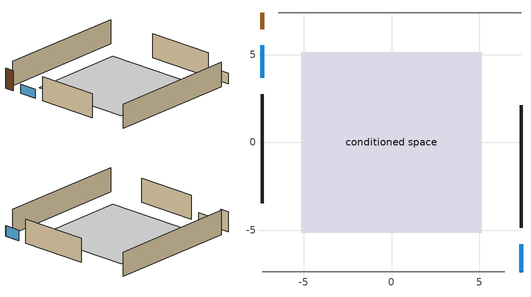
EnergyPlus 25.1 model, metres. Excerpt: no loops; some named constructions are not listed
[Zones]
conditioned space
 floor foundation (Slab1 construction): -5.14,-5.14 -5.14,5.14 5.14,5.14 5.14,-5.14 z0
 wall outside (AdiabaticWallConstruction 1): -7.36,7.36 -7.36,6.45 z0:2.03
 wall outside (AdiabaticWallConstruction): 7.36,-7.36 7.36,-5.79 z0:1.07; -7.36,5.52 -7.36,3.68 z0:0.92
 wall outside (Wall1 construction): 7.36,-4.86 7.36,2.12 z0:2.44
 wall outside (Wall3 construction): -7.36,2.75 -7.36,-3.46 z0:2.44
 wall adiabatic (Wall2 construction): -7.36,-7.36 6.43,-7.36 z0:2.44
 wall adiabatic (Wall4 construction): 7.36,7.36 -6.43,7.36 z0:2.44
 window (WindowConstruction): 7.36,-7.36 7.36,-5.79 z0:1.07
 window (WindowConstruction 1): -7.36,5.52 -7.36,3.68 z0:0.91
 door (Door): -7.36,7.36 -7.36,6.45 z0:2.03
 ceiling adiabatic (Floor1 construction): 5.14,-5.14 5.14,5.14 -5.14,5.14 -5.14,-5.14 z0
[Schedule:Day:Interval]
cooling season schedule day; cooling season schedule day 2; cooling season schedule default day; natural vent schedule default day: No, 24:00, 0
cooling season schedule day 1; natural vent schedule day: No, 24:00, 1
[Schedule:Week:Daily]
cooling season schedule Week Rule - Jan1-Apr28: cooling season schedule day, cooling season schedule day, cooling season schedule day, cooling season schedule day, cooling season schedule day, cooling season schedule day, cooling season schedule day, cooling season schedule default day, cooling season schedule default day, cooling season schedule default day, cooling season schedule default day, cooling season schedule default day
cooling season schedule Week Rule - Apr29-May5: cooling season schedule day, cooling season schedule day, cooling season schedule day 1, cooling season schedule day 1, cooling season schedule day 1, cooling season schedule day 1, cooling season schedule day 1, cooling season schedule default day, cooling season schedule default day, cooling season schedule default day, cooling season schedule default day, cooling season schedule default day
cooling season schedule Week Rule - May6-Oct27: cooling season schedule day 1, cooling season schedule day 1, cooling season schedule day 1, cooling season schedule day 1, cooling season schedule day 1, cooling season schedule day 1, cooling season schedule day 1, cooling season schedule default day, cooling season schedule default day, cooling season schedule default day, cooling season schedule default day, cooling season schedule default day
cooling season schedule Week Rule - Oct28-Nov3: cooling season schedule day 1, cooling season schedule day 1, cooling season schedule day 1, cooling season schedule day 1, cooling season schedule day 2, cooling season schedule day 2, cooling season schedule day 2, cooling season schedule default day, cooling season schedule default day, cooling season schedule default day, cooling season schedule default day, cooling season schedule default day
cooling season schedule Week Rule - Nov4-Dec31: cooling season schedule day 2, cooling season schedule day 2, cooling season schedule day 2, cooling season schedule day 2, cooling season schedule day 2, cooling season schedule day 2, cooling season schedule day 2, cooling season schedule default day, cooling season schedule default day, cooling season schedule default day, cooling season schedule default day, cooling season schedule default day
natural vent schedule Week Rule - Jan1-Jan6: natural vent schedule day, natural vent schedule day, natural vent schedule default day, natural vent schedule day, natural vent schedule default day, natural vent schedule day, natural vent schedule default day, natural vent schedule default day, natural vent schedule default day, natural vent schedule default day, natural vent schedule default day, natural vent schedule default day
natural vent schedule Week Rule - Jan7-Dec31: natural vent schedule default day, natural vent schedule day, natural vent schedule default day, natural vent schedule day, natural vent schedule default day, natural vent schedule day, natural vent schedule default day, natural vent schedule default day, natural vent schedule default day, natural vent schedule default day, natural vent schedule default day, natural vent schedule default day
[Schedule:Year]
cooling season schedule: cooling season schedule Week Rule - Jan1-Apr28, 1, 1, 4, 28, cooling season schedule Week Rule - Apr29-May5, 4, 29, 5, 5, cooling season schedule Week Rule - May6-Oct27, 5, 6, 10, 27, cooling season schedule Week Rule - Oct28-Nov3, 10, 28, 11, 3, cooling season schedule Week Rule - Nov4-Dec31, 11, 4, 12, 31
natural vent schedule: natural vent schedule Week Rule - Jan1-Jan6, 1, 1, 1, 6, natural vent schedule Week Rule - Jan7-Dec31, 1, 7, 12, 31
[Schedule:File]
hot_water_dishwasher: File=in.schedules.csv; Column Number=5; Rows to Skip at Top=1; Number of Hours of Data=8760; Column Separator=Comma; Interpolate to Timestep=Yes; Minutes per Item=60; Adjust Schedule for Daylight Savings=Yes
